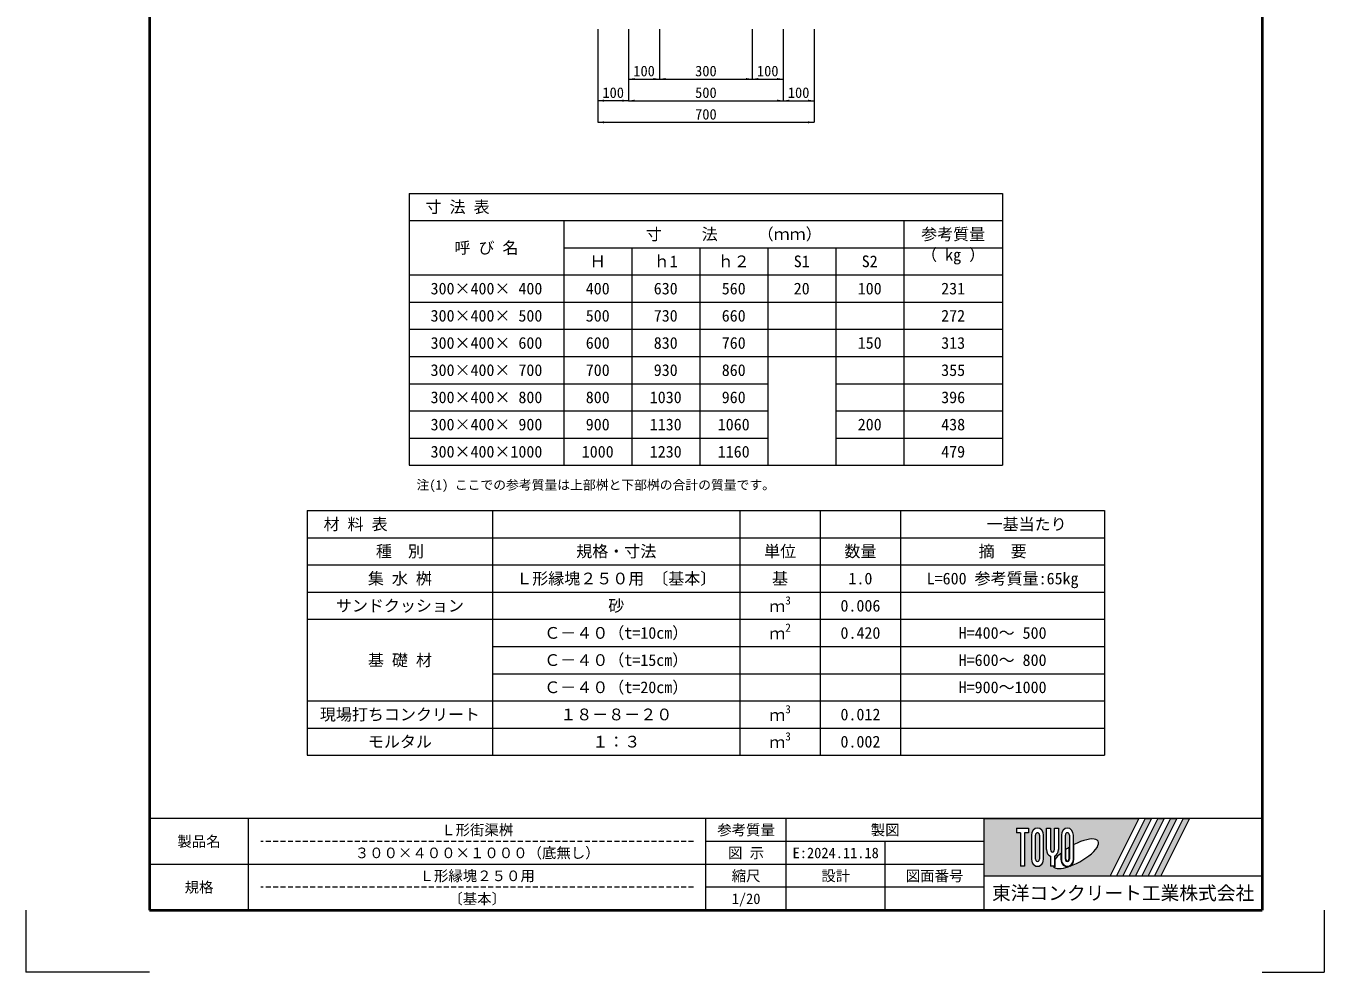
# Model space of a CAD drawing. Units: millimetres at full size, sheet at 1:20. Extents: x 77366 to 86266, y -8765 to 5947.
# Drawn here: x 77366 to 81566, y -325 to 2736 of the extents above; entities that cross this region are included whole.
import ezdxf
from ezdxf.enums import TextEntityAlignment as Align

# ---------------------------------------------------------------- set-up
doc = ezdxf.new("R2010")
doc.units = ezdxf.units.MM
doc.header["$LTSCALE"] = 20
doc.linetypes.add('USER1', pattern=[1.2, 0.8, -0.4])
for name, color, linetype, lineweight in [('Defpoints_2', 8, 'Continuous', 0), ('図枠', 7, 'Continuous', 5), ('寸法・材料表', 7, 'Continuous', 13), ('寸法線', 7, 'Continuous', 13), ('補助線', 8, 'Continuous', 20)]:
    doc.layers.add(name, color=color, linetype=linetype, lineweight=lineweight)
doc.styles.add('ＭＳ ゴシック', font='')
doc.styles.get('ＭＳ ゴシック').set_extended_font_data('MS Gothic')

# ---------------------------------------------------------------- blocks, each defined once
blk = doc.blocks.new('filled_arrow')
at = {"color": 0, "linetype": 'Continuous', "lineweight": -2}
blk.add_solid([(7.5, 1.25), (0, 0), (7.5, -1.25)], dxfattribs=at)

msp = doc.modelspace()

# ---------------------------------------------------------------- hatches: boundary and pattern name
at = {"layer": '図枠'}
h = msp.add_hatch(color=256, dxfattribs=at)
h.paths.add_polyline_path([(80465.8, 171.64), (80465.8, -13.98), (80874.17, -13.98), (80966.98, 171.64)])
edge = h.paths.add_edge_path(flags=16)
edge.add_ellipse((80762.3, 57.38), major_axis=(72.73, 40.71), ratio=0.3471473, start_angle=-144.31122, end_angle=72.1899, ccw=False)
edge.add_ellipse((80735.37, 39.8), major_axis=(0, 24.75), ratio=0.8463542, start_angle=-160.70346, end_angle=-90)
edge.add_line((80756.32, 39.8), (80756.32, 86.98))
edge = h.paths.add_edge_path(flags=16)
edge.add_ellipse((80735.37, 117.86), major_axis=(0, 22.85), ratio=0.8463541, start_angle=-90, end_angle=90, ccw=False)
edge.add_line((80754.7, 117.86), (80754.7, 39.8))
edge.add_ellipse((80735.37, 39.8), major_axis=(0, 22.85), ratio=0.8463541, start_angle=90, end_angle=-90, ccw=False)
edge.add_line((80716.03, 39.8), (80716.03, 117.86))
edge = h.paths.add_edge_path(flags=16)
edge.add_line((80741.81, 117.86), (80741.81, 39.8))
edge.add_ellipse((80735.37, 39.8), major_axis=(0, 7.62), ratio=0.8463541, start_angle=90, end_angle=-90, ccw=False)
edge.add_line((80728.92, 39.8), (80728.92, 117.86))
edge.add_ellipse((80735.37, 117.86), major_axis=(0, 7.62), ratio=0.8463541, start_angle=-90, end_angle=90, ccw=False)
edge = h.paths.add_edge_path(flags=16)
edge.add_line((80740.2, 77.96), (80740.2, 39.8))
edge.add_ellipse((80735.37, 39.8), major_axis=(0, 5.71), ratio=0.8463542, start_angle=90, end_angle=-90, ccw=False)
edge.add_line((80730.53, 39.8), (80730.53, 71.72))
edge.add_ellipse((80762.3, 57.38), major_axis=(72.73, 40.71), ratio=0.3471473, start_angle=107.79174, end_angle=126.47132, ccw=False)
edge = h.paths.add_edge_path(flags=16)
edge.add_line((80706.36, 140.71), (80706.36, 70.74))
edge.add_ellipse((80687.03, 70.74), major_axis=(0, 22.85), ratio=0.8463541, start_angle=-163.34117, end_angle=-90, ccw=False)
edge.add_line((80693.47, 49.2), (80693.47, 16.96))
edge.add_line((80693.47, 16.96), (80680.58, 16.96))
edge.add_line((80680.58, 16.96), (80680.58, 49.2))
edge.add_ellipse((80687.03, 70.74), major_axis=(0, 22.85), ratio=0.8463541, start_angle=90, end_angle=163.34117, ccw=False)
edge.add_line((80667.69, 70.74), (80667.69, 140.71))
edge.add_line((80667.69, 140.71), (80680.58, 140.71))
edge.add_line((80680.58, 140.71), (80680.58, 70.74))
edge.add_ellipse((80687.03, 70.74), major_axis=(0, 7.62), ratio=0.8463541, start_angle=90, end_angle=-90)
edge.add_line((80693.47, 70.74), (80693.47, 140.71))
edge.add_line((80693.47, 140.71), (80706.36, 140.71))
edge = h.paths.add_edge_path(flags=16)
edge.add_line((80714.42, 59.51), (80714.42, 39.8))
edge.add_ellipse((80735.37, 39.8), major_axis=(0, 24.75), ratio=0.8463542, start_angle=90, end_angle=-171.54427)
edge.add_ellipse((80762.3, 57.38), major_axis=(72.73, 40.71), ratio=0.3471473, start_angle=-178.64954, end_angle=-148.29244, ccw=False)
edge.add_line((80690.7, 15.05), (80695.09, 15.05))
edge.add_line((80695.09, 15.05), (80695.09, 39.19))
edge.add_ellipse((80762.3, 57.38), major_axis=(72.73, 40.71), ratio=0.3471473, start_angle=148.21912, end_angle=165.90812, ccw=False)
edge = h.paths.add_edge_path(flags=16)
edge.add_ellipse((80638.69, 117.86), major_axis=(0, 22.85), ratio=0.8463541, start_angle=-90, end_angle=90, ccw=False)
edge.add_line((80658.02, 117.86), (80658.02, 39.8))
edge.add_ellipse((80638.69, 39.8), major_axis=(0, 22.85), ratio=0.8463541, start_angle=90, end_angle=-90, ccw=False)
edge.add_line((80619.35, 39.8), (80619.35, 117.86))
edge = h.paths.add_edge_path(flags=16)
edge.add_line((80645.13, 117.86), (80645.13, 39.8))
edge.add_ellipse((80638.69, 39.8), major_axis=(0, 7.62), ratio=0.8463541, start_angle=90, end_angle=-90, ccw=False)
edge.add_line((80632.24, 39.8), (80632.24, 117.86))
edge.add_ellipse((80638.69, 117.86), major_axis=(0, 7.62), ratio=0.8463541, start_angle=-90, end_angle=90, ccw=False)
h.paths.add_polyline_path([(80609.68, 140.71), (80609.68, 125.48), (80596.79, 125.48), (80596.79, 16.96), (80583.9, 16.96), (80583.9, 125.48), (80571.01, 125.48), (80571.01, 140.71)], flags=16)
for points in [[(80894.59, -13.98), (80915.01, -13.98), (81007.82, 171.64), (80987.4, 171.64)], [(81048.66, 171.64), (81028.24, 171.64), (80935.43, -13.98), (80955.85, -13.98)], [(81089.5, 171.64), (81069.08, 171.64), (80976.27, -13.98), (80996.68, -13.98)], [(81130.33, 171.64), (81109.92, 171.64), (81017.1, -13.98), (81037.52, -13.98)]]:
    msp.add_hatch(color=256, dxfattribs=at).paths.add_polyline_path(points)

# ---------------------------------------------------------------- linework, layer by layer
at = {"layer": 'Defpoints_2'}
for p, q in [((78605.8, 2194.68), (80525.8, 2194.68)), ((78605.8, 2194.68), (78605.8, 2106.68)), ((80525.8, 2194.68), (80525.8, 2106.68)), ((80205.8, 2018.68), (80525.8, 2018.68)), ((79765.8, 1842.68), (80205.8, 1842.68)), ((79765.8, 1754.68), (79985.8, 1754.68)), ((79765.8, 1666.68), (80205.8, 1666.68)), ((79985.8, 1578.68), (80205.8, 1578.68)), ((79985.8, 1402.68), (80205.8, 1402.68)), ((78275.8, 1168.24), (80855.8, 1168.24)), ((78275.8, 1168.24), (78275.8, 1080.24)), ((78875.8, 1168.24), (78875.8, 1080.24)), ((79675.8, 1168.24), (79675.8, 1080.24)), ((79935.8, 1168.24), (79935.8, 1080.24)), ((80195.8, 1168.24), (80195.8, 1080.24)), ((80855.8, 1168.24), (80855.8, 1080.24)), ((79675.8, 728.24), (80195.8, 728.24)), ((79675.8, 640.24), (80195.8, 640.24))]:
    msp.add_line(p, q, dxfattribs=at)
at = {"layer": 'Defpoints_2', "color": 7, "lineweight": 13}
for p, q in [((77365.8, -125.36), (77365.8, -325.36)), ((81565.8, -125.36), (81565.8, -325.36)), ((77765.8, -325.36), (77365.8, -325.36)), ((81365.8, -325.36), (81565.8, -325.36))]:
    msp.add_line(p, q, dxfattribs=at)
at = {"layer": '図枠', "lineweight": 40}
for p, q in [((77765.8, 5414.64), (77765.8, -125.36)), ((81365.8, 5414.64), (81365.8, -125.36)), ((77765.8, -125.36), (81365.8, -125.36))]:
    msp.add_line(p, q, dxfattribs=at)
at = {"layer": '図枠', "lineweight": 13}
for p, q in [((81365.8, 171.64), (77765.8, 171.64)), ((78085.8, -125.36), (78085.8, 171.64)), ((79565.8, -125.36), (79565.8, 171.64)), ((79825.8, -125.36), (79825.8, 171.64)), ((80465.8, -125.36), (80465.8, 171.64)), ((80465.8, 97.39), (79565.8, 97.39)), ((80145.8, -125.36), (80145.8, 97.39)), ((80465.8, 23.14), (77765.8, 23.14)), ((80465.8, -51.11), (79565.8, -51.11))]:
    msp.add_line(p, q, dxfattribs=at)
at = {"layer": '図枠'}
for p, q in [((80465.8, 171.64), (80966.98, 171.64)), ((80966.98, 171.64), (80874.17, -13.98)), ((80987.4, 171.64), (80894.59, -13.98)), ((81007.82, 171.64), (80915.01, -13.98)), ((81028.24, 171.64), (80935.43, -13.98)), ((81048.66, 171.64), (80955.85, -13.98)), ((81069.08, 171.64), (80976.27, -13.98)), ((80987.4, 171.64), (81007.82, 171.64)), ((81089.5, 171.64), (80996.68, -13.98)), ((81109.92, 171.64), (81017.1, -13.98)), ((81028.24, 171.64), (81048.66, 171.64)), ((81130.33, 171.64), (81037.52, -13.98)), ((81069.08, 171.64), (81089.5, 171.64)), ((81109.92, 171.64), (81130.33, 171.64)), ((80571.01, 140.71), (80571.01, 125.48)), ((80571.01, 140.71), (80609.68, 140.71)), ((80609.68, 140.71), (80609.68, 125.48)), ((80667.69, 140.71), (80680.58, 140.71)), ((80667.69, 70.74), (80667.69, 140.71)), ((80680.58, 140.71), (80680.58, 70.74)), ((80693.47, 140.71), (80706.36, 140.71)), ((80693.47, 70.74), (80693.47, 140.71)), ((80706.36, 140.71), (80706.36, 70.74)), ((80583.9, 125.48), (80571.01, 125.48)), ((80583.9, 125.48), (80583.9, 16.96)), ((80596.79, 125.48), (80596.79, 16.96)), ((80609.68, 125.48), (80596.79, 125.48)), ((80619.35, 117.86), (80619.35, 39.8)), ((80632.24, 39.8), (80632.24, 117.86)), ((80645.13, 117.86), (80645.13, 39.8)), ((80658.02, 39.8), (80658.02, 117.86)), ((80716.03, 117.86), (80716.03, 39.8)), ((80728.92, 39.8), (80728.92, 117.86)), ((80741.81, 117.86), (80741.81, 39.8)), ((80754.7, 39.8), (80754.7, 117.86)), ((80756.32, 39.8), (80756.32, 86.98)), ((80680.58, 49.2), (80680.58, 16.96)), ((80693.47, 49.2), (80693.47, 16.96)), ((80714.42, 59.51), (80714.42, 39.8)), ((80730.53, 39.8), (80730.53, 71.72)), ((80740.2, 77.96), (80740.2, 39.8)), ((80596.79, 16.96), (80583.9, 16.96)), ((80693.47, 16.96), (80680.58, 16.96)), ((80690.7, 15.05), (80695.09, 15.05)), ((80695.09, 39.19), (80695.09, 15.05)), ((80465.8, -13.98), (80874.17, -13.98)), ((80894.59, -13.98), (80915.01, -13.98)), ((80935.43, -13.98), (80955.85, -13.98)), ((80976.27, -13.98), (80996.68, -13.98)), ((81017.1, -13.98), (81037.52, -13.98))]:
    msp.add_line(p, q, dxfattribs=at)
at = {"layer": '図枠', "linetype": 'USER1', "lineweight": 9}
for p, q in [((79525.8, 97.39), (78125.8, 97.39)), ((79525.8, -51.11), (78125.8, -51.11))]:
    msp.add_line(p, q, dxfattribs=at)
at = {"layer": '図枠'}
for centre, major_axis, ratio, start_param, end_param in [((80638.69, 117.86), (0, 22.85), 0.846354, 4.712389, 7.8539816), ((80735.37, 117.86), (0, 22.85), 0.846354, 4.712389, 7.8539816), ((80638.69, 117.86), (0, 7.62), 0.846354, 4.712389, 7.8539816), ((80735.37, 117.86), (0, 7.62), 0.846354, 4.712389, 7.8539816), ((80762.3, 57.38), (72.73, 40.71), 0.347147, 4.2621853, 7.7429163), ((80687.03, 70.74), (0, 22.85), 0.846354, 1.5707963, 2.8017557), ((80687.03, 70.74), (0, 7.62), 0.846354, 1.5707963, 4.712389), ((80687.03, 70.74), (0, 22.85), 0.846354, 3.4814296, 4.712389), ((80762.3, 57.38), (72.73, 40.71), 0.347147, 2.0815197, 2.5155126), ((80762.3, 57.38), (72.73, 40.71), 0.347147, 1.6817405, 1.8219833), ((80638.69, 39.8), (0, 22.85), 0.846354, 1.5707963, 4.712389), ((80638.69, 39.8), (0, 7.62), 0.846354, 1.5707963, 4.712389), ((80762.3, 57.38), (72.73, 40.71), 0.347147, 3.2093975, 4.2004451), ((80735.37, 39.8), (0, 24.75), 0.846354, 1.5707963, 3.3154679), ((80735.37, 39.8), (0, 22.85), 0.846354, 1.5707963, 4.712389), ((80735.37, 39.8), (0, 7.62), 0.846354, 1.5707963, 4.712389), ((80735.37, 39.8), (0, 5.71), 0.846354, 1.5707963, 4.712389), ((80735.37, 39.8), (0, 24.75), 0.846354, 3.5338438, 4.712389)]:
    msp.add_ellipse(centre, major_axis=major_axis, ratio=ratio, start_param=start_param, end_param=end_param, dxfattribs=at)
at = {"layer": '寸法・材料表'}
for p, q in [((78605.8, 2106.68), (80525.8, 2106.68)), ((78605.8, 2106.68), (78605.8, 1314.68)), ((79105.8, 2106.68), (79105.8, 1314.68)), ((80205.8, 2106.68), (80205.8, 1314.68)), ((80525.8, 2106.68), (80525.8, 1314.68)), ((79105.8, 2018.68), (80205.8, 2018.68)), ((79325.8, 2018.68), (79325.8, 1314.68)), ((79545.8, 2018.68), (79545.8, 1314.68)), ((79765.8, 2018.68), (79765.8, 1314.68)), ((79985.8, 2018.68), (79985.8, 1314.68)), ((78605.8, 1930.68), (80525.8, 1930.68)), ((78605.8, 1842.68), (79765.8, 1842.68)), ((80205.8, 1842.68), (80525.8, 1842.68)), ((78605.8, 1754.68), (79765.8, 1754.68)), ((79985.8, 1754.68), (80525.8, 1754.68)), ((78605.8, 1666.68), (79765.8, 1666.68)), ((80205.8, 1666.68), (80525.8, 1666.68)), ((78605.8, 1578.68), (79765.8, 1578.68)), ((80205.8, 1578.68), (80525.8, 1578.68)), ((78605.8, 1490.68), (79765.8, 1490.68)), ((79985.8, 1490.68), (80525.8, 1490.68)), ((78605.8, 1402.68), (79765.8, 1402.68)), ((80205.8, 1402.68), (80525.8, 1402.68)), ((78605.8, 1314.68), (80525.8, 1314.68)), ((78275.8, 1080.24), (80855.8, 1080.24)), ((78275.8, 1080.24), (78275.8, 376.24)), ((78875.8, 1080.24), (78875.8, 376.24)), ((79675.8, 1080.24), (79675.8, 376.24)), ((79935.8, 1080.24), (79935.8, 376.24)), ((80195.8, 1080.24), (80195.8, 376.24)), ((80855.8, 1080.24), (80855.8, 376.24)), ((78275.8, 992.24), (80855.8, 992.24)), ((78275.8, 904.24), (80855.8, 904.24)), ((78275.8, 816.24), (80855.8, 816.24)), ((78875.8, 728.24), (79675.8, 728.24)), ((80195.8, 728.24), (80855.8, 728.24)), ((78875.8, 640.24), (79675.8, 640.24)), ((80195.8, 640.24), (80855.8, 640.24)), ((78275.8, 552.24), (80855.8, 552.24)), ((78275.8, 464.24), (80855.8, 464.24)), ((78275.8, 376.24), (80855.8, 376.24))]:
    msp.add_line(p, q, dxfattribs=at)
at = {"layer": '寸法線'}
for p, q in [((79215.8, 2726.47), (79215.8, 2494.68)), ((79215.8, 2726.47), (79215.8, 2424.68)), ((79315.8, 2726.47), (79315.8, 2564.68)), ((79315.8, 2726.47), (79315.8, 2494.68)), ((79315.8, 2726.47), (79315.8, 2494.68)), ((79415.8, 2726.47), (79415.8, 2564.68)), ((79415.8, 2726.47), (79415.8, 2564.68)), ((79715.8, 2726.47), (79715.8, 2564.68)), ((79715.8, 2726.47), (79715.8, 2564.68)), ((79815.8, 2726.47), (79815.8, 2564.68)), ((79815.8, 2726.47), (79815.8, 2494.68)), ((79815.8, 2726.47), (79815.8, 2494.68)), ((79915.8, 2726.47), (79915.8, 2494.68)), ((79915.8, 2726.47), (79915.8, 2424.68)), ((79315.8, 2564.68), (79415.8, 2564.68)), ((79415.8, 2564.68), (79715.8, 2564.68)), ((79715.8, 2564.68), (79815.8, 2564.68)), ((79315.8, 2494.68), (79215.8, 2494.68)), ((79315.8, 2494.68), (79815.8, 2494.68)), ((79815.8, 2494.68), (79915.8, 2494.68)), ((79215.8, 2424.68), (79915.8, 2424.68))]:
    msp.add_line(p, q, dxfattribs=at)
at = {"layer": '補助線', "lineweight": 13}
msp.add_line((80465.8, -13.98), (81365.8, -13.98), dxfattribs=at)

# ---------------------------------------------------------------- block references
at = {"layer": '寸法線', "xscale": 2.67, "yscale": 2.67}
for p in [(79315.8, 2564.68), (79415.8, 2564.68), (79715.8, 2564.68), (79215.8, 2494.68), (79315.8, 2494.68), (79815.8, 2494.68), (79215.8, 2424.68)]:
    msp.add_blockref('filled_arrow', p, dxfattribs=at)
at = {"layer": '寸法線', "xscale": 2.67, "yscale": 2.67, "rotation": 180}
for p in [(79415.8, 2564.68), (79715.8, 2564.68), (79815.8, 2564.68), (79315.8, 2494.68), (79815.8, 2494.68), (79915.8, 2494.68), (79915.8, 2424.68)]:
    msp.add_blockref('filled_arrow', p, dxfattribs=at)

# ---------------------------------------------------------------- texts
at = {"layer": '図枠', "style": 'ＭＳ ゴシック'}
for s, height, p in [('Ｌ形街渠桝', 34.18, (78825.8, 134.52)), ('参考質量', 34.18, (79695.8, 134.52)), ('製図', 34.18, (80145.8, 134.52)), ('製品名', 34.18, (77925.8, 97.39)), ('３００×４００×１０００（底無し）', 34.18, (78825.8, 60.27)), ('図 示', 34.18, (79695.8, 60.27)), ('E:2024.11.18', 34.18, (79985.8, 60.27)), ('Ｌ形縁塊２５０用', 34.18, (78825.8, -13.98)), ('縮尺', 34.18, (79695.8, -13.98)), ('設計', 34.18, (79985.8, -13.98)), ('図面番号', 34.18, (80305.8, -13.98)), ('規格', 34.18, (77925.8, -51.11)), ('東洋コンクリート工業株式会社', 44.43, (80915.8, -69.67)), ('〔基本〕', 34.18, (78825.8, -88.23)), ('1/20', 34.18, (79695.8, -88.23))]:
    msp.add_text(s, height=height, dxfattribs=at).set_placement(p, align=Align.MIDDLE_CENTER)
at = {"layer": '寸法・材料表', "style": 'ＭＳ ゴシック'}
for s, p in [('\u3000寸 法 表 ', (78607, 2150.68)), ('\u3000材 料 表', (78277, 1124.24))]:
    msp.add_text(s, height=37.98, dxfattribs=at).set_placement(p, align=Align.MIDDLE_LEFT)
for s, p in [('寸   \u3000法   \u3000（ｍｍ）', (79655.8, 2062.68)), ('参考質量', (80365.8, 2062.68)), ('呼 び 名', (78855.8, 2018.68)), ('Ｈ', (79215.8, 1974.68)), ('ｈ1', (79435.8, 1974.68)), ('ｈ２', (79655.8, 1974.68)), ('S1', (79875.8, 1974.68)), ('S2', (80095.8, 1974.68)), ('300×400× 400', (78855.8, 1886.68)), ('400', (79215.8, 1886.68)), ('630', (79435.8, 1886.68)), ('560', (79655.8, 1886.68)), ('20', (79875.8, 1886.68)), ('100', (80095.8, 1886.68)), ('231', (80365.8, 1886.68)), ('300×400× 500', (78855.8, 1798.68)), ('500', (79215.8, 1798.68)), ('730', (79435.8, 1798.68)), ('660', (79655.8, 1798.68)), ('272', (80365.8, 1798.68)), ('300×400× 600', (78855.8, 1710.68)), ('600', (79215.8, 1710.68)), ('830', (79435.8, 1710.68)), ('760', (79655.8, 1710.68)), ('150', (80095.8, 1710.68)), ('313', (80365.8, 1710.68)), ('300×400× 700', (78855.8, 1622.68)), ('700', (79215.8, 1622.68)), ('930', (79435.8, 1622.68)), ('860', (79655.8, 1622.68)), ('355', (80365.8, 1622.68)), ('300×400× 800', (78855.8, 1534.68)), ('800', (79215.8, 1534.68)), ('1030', (79435.8, 1534.68)), ('960', (79655.8, 1534.68)), ('396', (80365.8, 1534.68)), ('300×400× 900', (78855.8, 1446.68)), ('900', (79215.8, 1446.68)), ('1130', (79435.8, 1446.68)), ('1060', (79655.8, 1446.68)), ('200', (80095.8, 1446.68)), ('438', (80365.8, 1446.68)), ('300×400×1000', (78855.8, 1358.68)), ('1000', (79215.8, 1358.68)), ('1230', (79435.8, 1358.68)), ('1160', (79655.8, 1358.68)), ('479', (80365.8, 1358.68)), ('\u3000\u3000\u3000一基当たり', (80525.8, 1124.24)), ('種\u3000別', (78575.8, 1036.24)), ('規格・寸法', (79275.8, 1036.24)), ('単位', (79805.8, 1036.24)), ('数量', (80065.8, 1036.24)), ('摘\u3000要', (80525.8, 1036.24)), ('集 水 桝', (78575.8, 948.24)), ('Ｌ形縁塊２５０用 〔基本〕', (79275.8, 948.24)), ('基', (79805.8, 948.24)), ('1.0', (80065.8, 948.24)), ('L=600 参考質量:65kg', (80525.8, 948.24)), ('サンドクッション', (78575.8, 860.24)), ('砂', (79275.8, 860.24)), ('0.006', (80065.8, 860.24)), ('Ｃ－４０（t=10cm）', (79275.8, 772.24)), ('0.420', (80065.8, 772.24)), ('H=400～ 500', (80525.8, 772.24)), ('基 礎 材', (78575.8, 684.24)), ('Ｃ－４０（t=15cm）', (79275.8, 684.24)), ('H=600～ 800', (80525.8, 684.24)), ('Ｃ－４０（t=20cm）', (79275.8, 596.24)), ('H=900～1000', (80525.8, 596.24)), ('現場打ちコンクリート', (78575.8, 508.24)), ('１８－８－２０', (79275.8, 508.24)), ('0.012', (80065.8, 508.24)), ('モルタル', (78575.8, 420.24)), ('１：３', (79275.8, 420.24)), ('0.002', (80065.8, 420.24))]:
    msp.add_text(s, height=37.98, dxfattribs=at).set_placement(p, align=Align.MIDDLE_CENTER)
msp.add_text('（ kg ）', height=37.98, dxfattribs=at).set_placement((80365.8, 1965.68), align=Align.BOTTOM_CENTER)
for s, height, p in [('注(1) ここでの参考質量は上部桝と下部桝の合計の質量です。', 30.38, (78629.31, 1226.96)), ('3', 26.58, (79822.63, 856.11)), ('ｍ', 37.98, (79770.83, 828.11)), ('2', 26.58, (79822.63, 768.11)), ('ｍ', 37.98, (79770.83, 740.11)), ('ｍ', 37.98, (79770.83, 476.11)), ('3', 26.58, (79822.63, 504.11)), ('ｍ', 37.98, (79770.83, 388.11)), ('3', 26.58, (79822.63, 416.11))]:
    msp.add_text(s, height=height, dxfattribs=at).set_placement(p, align=Align.BOTTOM_LEFT)
at = {"layer": '寸法線', "style": 'ＭＳ ゴシック'}
for s, p in [('100', (79365.8, 2590.68)), ('300', (79565.8, 2590.68)), ('100', (79765.8, 2590.68)), ('100', (79265.8, 2520.68)), ('500', (79565.8, 2520.68)), ('100', (79865.8, 2520.68)), ('700', (79565.8, 2450.68))]:
    msp.add_text(s, height=34.18, dxfattribs=at).set_placement(p, align=Align.MIDDLE_CENTER)

doc.saveas('drawing.dxf')
